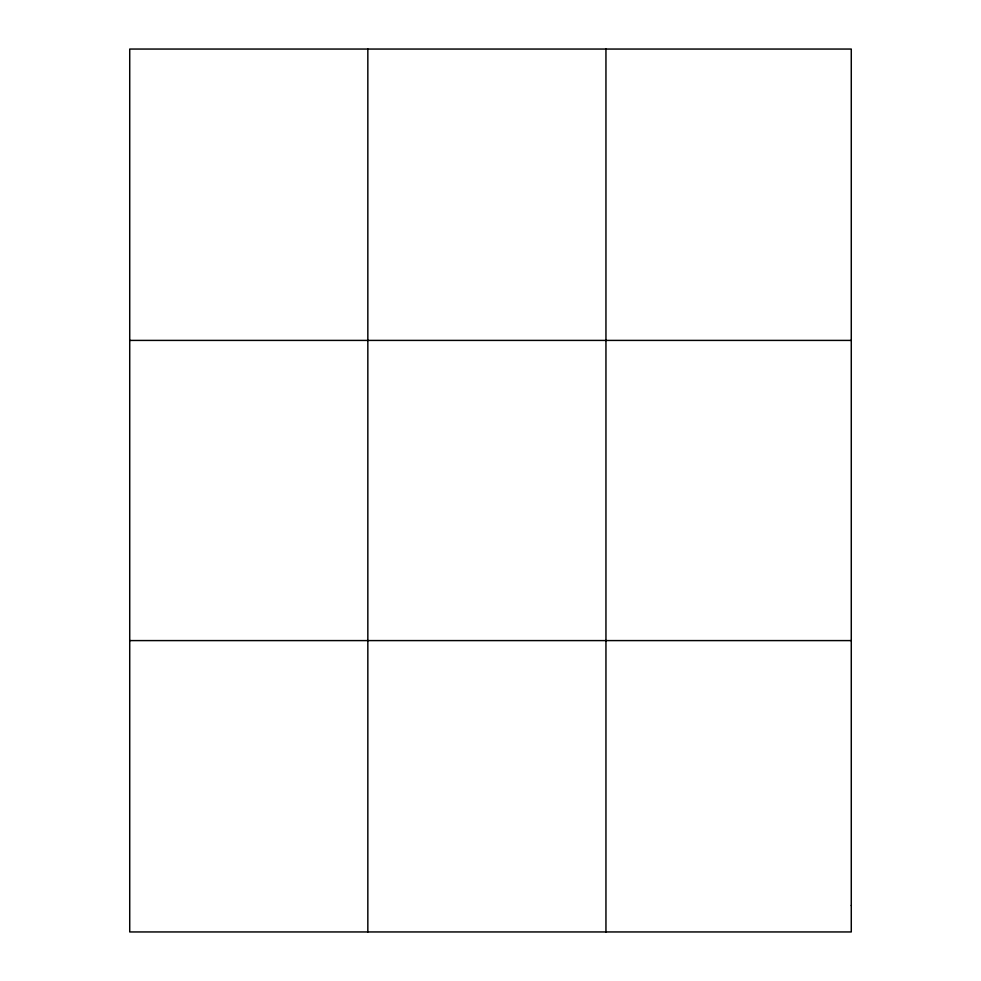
<?xml version="1.0" encoding="UTF-8"?>
<svg xmlns="http://www.w3.org/2000/svg" width="981" height="981" viewBox="0 0 981 981"><rect width="100%" height="100%" fill="white"/><g stroke="black" fill="none" stroke-linecap="round" stroke-linejoin="round"><path stroke-width="1.47" d="M367.838 49.05L367.838 931.95M605.951 49.05L605.951 931.95M129.725 340.407L851.275 340.407M129.725 640.593L851.275 640.593M851.275 905.463L851.275 931.95L129.725 931.95L129.725 49.05L851.275 49.05L851.275 905.463"/></g></svg>
